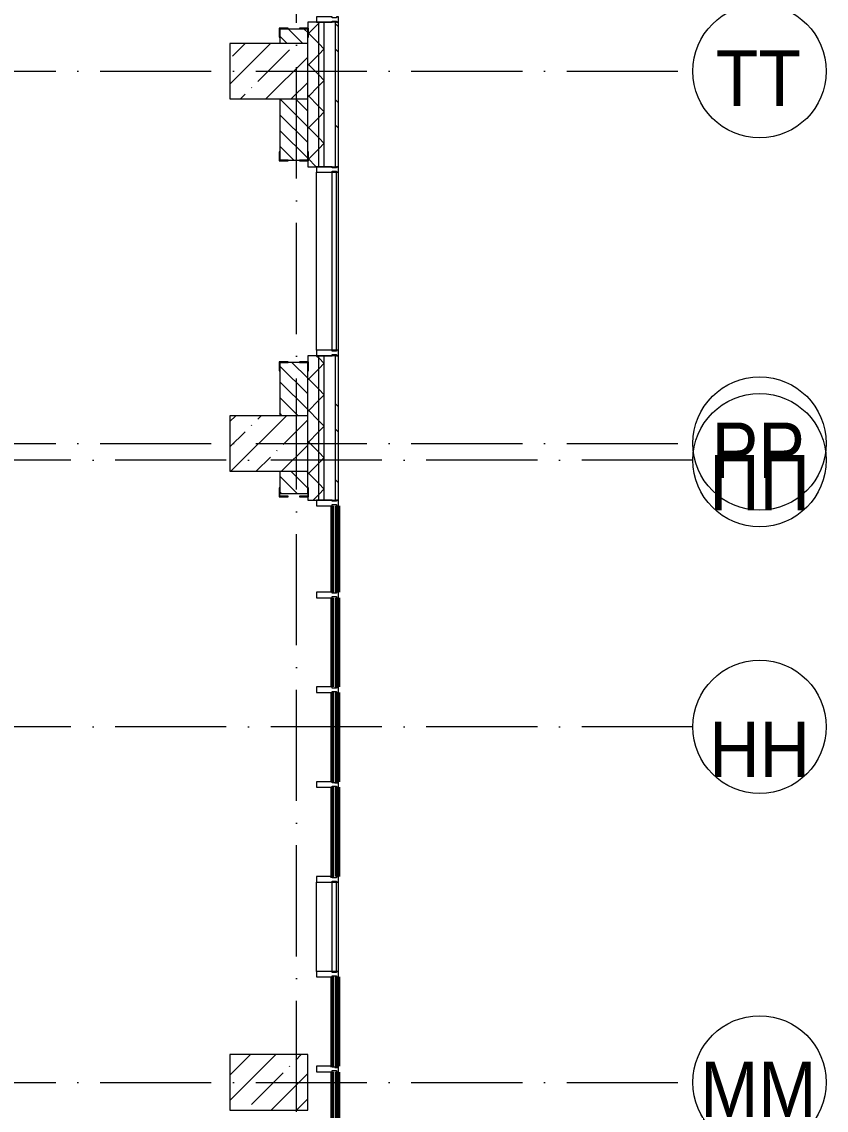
# Model space of a CAD drawing. Header units: millimetres. Extents: x -6467 to 106027, y -7090 to 195095.
# Drawn here: x 98786 to 106027, y 166745 to 176540 of the extents above; entities that cross this region are included whole.
import ezdxf

# ---------------------------------------------------------------- set-up
doc = ezdxf.new("R2010")
doc.units = ezdxf.units.MM
doc.linetypes.add('50_200_ШТРИХ_1Т_ш5_п1_п1_', pattern=[1400, 1000, -200, 0, -200])
for name, color, linetype, lineweight in [('A-DETL-1', 7, 'Continuous', 50), ('A-GLAZ-CWMG', 7, 'Continuous', 9), ('A-GLAZ-CWMG-1', 7, 'Continuous', 20), ('A-WALL', 7, 'Continuous', 5), ('A-WALL-FNSH-1', 7, 'Continuous', 5), ('I-WALL', 7, 'Continuous', 5), ('S-COLS', 7, 'Continuous', 9), ('S-COLS-1', 7, 'Continuous', 5)]:
    doc.layers.add(name, color=color, linetype=linetype, lineweight=lineweight)
for name, color, linetype, lineweight, true_color in [('A-GENM-1', 7, 'Continuous', 9, 0xaaaaaa), ('A-GENM-2', 7, 'Continuous', 20, 0xaaaaaa), ('A-WALL-2', 7, 'Continuous', 5, 0xaaaaaa), ('Оси-1', 7, 'Continuous', 20, 0xaaaaaa), ('Оси-2', 7, 'Continuous', 9, 0xaaaaaa), ('Оси-3', 7, '50_200_ШТРИХ_1Т_ш5_п1_п1_', 9, 0xaaaaaa)]:
    doc.layers.add(name, color=color, linetype=linetype, lineweight=lineweight, true_color=true_color)
doc.styles.add('Arial', font='arial.ttf', dxfattribs={"width": 0.9, "height": 500})
pattern_1 = [(45, (109.45, 102614.03), (-141.42136, 141.42136), []), (135, (109.45, 102614.03), (-141.42136, -141.42136), [])]

# ---------------------------------------------------------------- blocks, each defined once
blk = doc.blocks.new('Прямоугольный импост - Импост структурный с накладкой - 180мм-22877548-АИ_План этажа Радиаторы_3')
at = {"layer": 'A-GLAZ-CWMG-1'}
for p, q in [((0, 17), (-50, 17)), ((-50, 17), (-50, 0)), ((-50, 0), (-40, 0)), ((-40, 0), (-40, -40)), ((-10, -40), (-10, 0)), ((-10, 0), (0, 0)), ((0, 0), (0, 17)), ((-40, -40), (-50, -40)), ((-50, -40), (-50, -180)), ((0, -40), (-10, -40)), ((0, -180), (0, -40)), ((-50, -180), (0, -180))]:
    blk.add_line(p, q, dxfattribs=at)
blk = doc.blocks.new('BSC_Колонна _Прямоугольная - 500х700-V244-АИ_План этажа Радиаторы_3')
at = {"layer": 'S-COLS-1'}
h = blk.add_hatch(dxfattribs=at)
h.set_pattern_fill('FP_194', color=256, style=0, pattern_type=2)
h.set_pattern_definition([(315, (-70131.04, 100900), (228.0985, 228.0985), []), (315, (-70131.04, 100671.9), (228.0985, 228.0985), [403.225, -80.645, 6.706, -73.939])])
h.paths.add_polyline_path([(-250, 350), (-250, -350), (250, -350), (250, 350)])
for p, q in [((250, 350), (-250, 350)), ((-250, 350), (-250, -350)), ((250, -350), (250, 350)), ((-250, -350), (250, -350))]:
    blk.add_line(p, q, dxfattribs=at)
blk = doc.blocks.new('BSC_Колонна _Прямоугольная - 500х700-V245-АИ_План этажа Радиаторы_3')
at = {"layer": 'S-COLS-1'}
h = blk.add_hatch(dxfattribs=at)
h.set_pattern_fill('FP_195', color=256, style=0, pattern_type=2)
h.set_pattern_definition([(315, (-73481.04, 100900), (228.0985, 228.0985), []), (315, (-73481.04, 100671.9), (228.0985, 228.0985), [403.225, -80.645, 6.706, -73.939])])
h.paths.add_polyline_path([(-250, 350), (-250, -350), (250, -350), (250, 350), (89, 350)])
for p, q in [((250, 350), (-250, 350)), ((-250, 350), (-250, -350)), ((250, -350), (250, 350)), ((-250, -350), (250, -350))]:
    blk.add_line(p, q, dxfattribs=at)
blk = doc.blocks.new('BSC_Колонна _Прямоугольная - 500х700-V250-АИ_План этажа Радиаторы_3')
at = {"layer": 'S-COLS-1'}
h = blk.add_hatch(dxfattribs=at)
h.set_pattern_fill('FP_200', color=256, style=0, pattern_type=2)
h.set_pattern_definition([(315, (-64381.04, 100900), (228.0985, 228.0985), []), (315, (-64381.04, 100671.9), (228.0985, 228.0985), [403.225, -80.645, 6.706, -73.939])])
h.paths.add_polyline_path([(-250, 350), (-250, -350), (250, -350), (250, 350)])
for p, q in [((250, 350), (-250, 350)), ((-250, 350), (-250, -350)), ((250, -350), (250, 350)), ((-250, -350), (250, -350))]:
    blk.add_line(p, q, dxfattribs=at)
blk = doc.blocks.new('Прямоугольный импост - Импост структурный с накладкой - 180мм-22884443-АИ_План этажа Радиаторы_3')
at = {"layer": 'A-GLAZ-CWMG-1'}
for p, q in [((-50, 0), (-50, 17)), ((-50, 17), (0, 17)), ((-40, 0), (-50, 0)), ((-40, -40), (-40, 0)), ((0, 0), (-10, 0)), ((-10, 0), (-10, -40)), ((0, 17), (0, 0)), ((-50, -180), (-50, -40)), ((-50, -40), (-40, -40)), ((-10, -40), (0, -40)), ((0, -40), (0, -180)), ((0, -180), (-50, -180))]:
    blk.add_line(p, q, dxfattribs=at)
blk = doc.blocks.new('Прямоугольный импост - Импост структурный с накладкой - 180мм-22884422-АИ_План этажа Радиаторы_3')
at = {"layer": 'A-GLAZ-CWMG-1'}
for p, q in [((-25, 0), (-25, 17)), ((-25, 17), (25, 17)), ((-15, 0), (-25, 0)), ((-15, -40), (-15, 0)), ((25, 0), (15, 0)), ((15, 0), (15, -40)), ((25, 17), (25, 0)), ((-25, -180), (-25, -40)), ((-25, -40), (-15, -40)), ((15, -40), (25, -40)), ((25, -40), (25, -180)), ((25, -180), (-25, -180))]:
    blk.add_line(p, q, dxfattribs=at)
blk = doc.blocks.new('Прямоугольный импост - Импост структурный с накладкой - 180мм-22875714-АИ_План этажа Радиаторы_3')
at = {"layer": 'A-GLAZ-CWMG-1'}
for p, q in [((-25, 0), (-25, 17)), ((-25, 17), (25, 17)), ((-15, 0), (-25, 0)), ((-15, -40), (-15, 0)), ((25, 0), (15, 0)), ((15, 0), (15, -40)), ((25, 17), (25, 0)), ((-25, -180), (-25, -40)), ((-25, -40), (-15, -40)), ((15, -40), (25, -40)), ((25, -40), (25, -180)), ((25, -180), (-25, -180))]:
    blk.add_line(p, q, dxfattribs=at)
blk = doc.blocks.new('Прямоугольный импост - Импост структурный с накладкой - 180мм-22877566-АИ_План этажа Радиаторы_3')
at = {"layer": 'A-GLAZ-CWMG-1'}
for p, q in [((-50, 0), (-50, 17)), ((-50, 17), (0, 17)), ((-40, 0), (-50, 0)), ((-40, -40), (-40, 0)), ((0, 0), (-10, 0)), ((-10, 0), (-10, -40)), ((0, 17), (0, 0)), ((-50, -180), (-50, -40)), ((-50, -40), (-40, -40)), ((-10, -40), (0, -40)), ((0, -40), (0, -180)), ((0, -180), (-50, -180))]:
    blk.add_line(p, q, dxfattribs=at)
blk = doc.blocks.new('Прямоугольный импост - Импост структурный с накладкой - 180мм-22443220-АИ_План этажа Радиаторы_3')
at = {"layer": 'A-GLAZ-CWMG'}
for p, q in [((101330, 70971), (101330, 72571)), ((101470, 72571), (101510, 72571)), ((101470, 70971), (101470, 72571)), ((101510, 70971), (101510, 72571)), ((101527, 70971), (101527, 72571)), ((101510, 70971), (101470, 70971))]:
    blk.add_line(p, q, dxfattribs=at)
blk = doc.blocks.new('Прямоугольный импост - Импост структурный с накладкой - 180мм-22877078-АИ_План этажа Радиаторы_3')
at = {"layer": 'A-GLAZ-CWMG'}
for p, q in [((101330, 61967.9), (101330, 62771)), ((101470, 62771), (101510, 62771)), ((101470, 61967.9), (101470, 62771)), ((101510, 61967.9), (101510, 62771)), ((101527, 61967.9), (101527, 62771)), ((101510, 61967.9), (101470, 61967.9))]:
    blk.add_line(p, q, dxfattribs=at)
blk = doc.blocks.new('Фахверк _газобетон торцы_618 - Фахверк _газобетон торцы_-25583410-АИ_План этажа Радиаторы_3')
at = {"layer": 'A-GENM-2'}
for p, q in [((89406, 11134.7), (89325, 11134.7)), ((89325, 11134.7), (89325, 11128.7)), ((89325, 11128.7), (89400, 11128.7)), ((89400, 11128.7), (89400, 11053.7)), ((89406, 11053.7), (89406, 11134.7)), ((89400, 11053.7), (89406, 11053.7)), ((89400, 10878.7), (89325, 10878.7)), ((89325, 10878.7), (89325, 10872.7)), ((89325, 10872.7), (89406, 10872.7)), ((89400, 10953.7), (89400, 10878.7)), ((89406, 10953.7), (89400, 10953.7)), ((89406, 10872.7), (89406, 10953.7))]:
    blk.add_line(p, q, dxfattribs=at)
blk = doc.blocks.new('Фахверк _газобетон торцы_619 - Фахверк _газобетон торцы_-25583430-АИ_План этажа Радиаторы_3')
at = {"layer": 'A-GENM-2'}
for p, q in [((89406, 11134.7), (89325, 11134.7)), ((89325, 11134.7), (89325, 11128.7)), ((89325, 11128.7), (89400, 11128.7)), ((89400, 11128.7), (89400, 11053.7)), ((89406, 11053.7), (89406, 11134.7)), ((89400, 11053.7), (89406, 11053.7)), ((89400, 10878.7), (89325, 10878.7)), ((89325, 10878.7), (89325, 10872.7)), ((89325, 10872.7), (89406, 10872.7)), ((89400, 10953.7), (89400, 10878.7)), ((89406, 10953.7), (89400, 10953.7)), ((89406, 10872.7), (89406, 10953.7))]:
    blk.add_line(p, q, dxfattribs=at)
blk = doc.blocks.new('Фахверк _газобетон торцы_620 - Фахверк _газобетон торцы_-25583450-АИ_План этажа Радиаторы_3')
at = {"layer": 'A-GENM-2'}
for p, q in [((89406, 156989.3), (89325, 156989.3)), ((89325, 156989.3), (89325, 156983.3)), ((89325, 156983.3), (89400, 156983.3)), ((89400, 156983.3), (89400, 156908.3)), ((89406, 156908.3), (89406, 156989.3)), ((89400, 156908.3), (89406, 156908.3)), ((89400, 156733.3), (89325, 156733.3)), ((89325, 156733.3), (89325, 156727.3)), ((89325, 156727.3), (89406, 156727.3)), ((89406, 156808.3), (89400, 156808.3)), ((89400, 156808.3), (89400, 156733.3)), ((89406, 156727.3), (89406, 156808.3))]:
    blk.add_line(p, q, dxfattribs=at)
blk = doc.blocks.new('Фахверк _газобетон торцы_622 - Фахверк _газобетон торцы_-25583490-АИ_План этажа Радиаторы_3')
at = {"layer": 'A-GENM-2'}
for p, q in [((89406, 156989.3), (89325, 156989.3)), ((89325, 156989.3), (89325, 156983.3)), ((89325, 156983.3), (89400, 156983.3)), ((89400, 156983.3), (89400, 156908.3)), ((89406, 156908.3), (89406, 156989.3)), ((89400, 156908.3), (89406, 156908.3)), ((89400, 156733.3), (89325, 156733.3)), ((89325, 156733.3), (89325, 156727.3)), ((89325, 156727.3), (89406, 156727.3)), ((89406, 156808.3), (89400, 156808.3)), ((89400, 156808.3), (89400, 156733.3)), ((89406, 156727.3), (89406, 156808.3))]:
    blk.add_line(p, q, dxfattribs=at)
blk = doc.blocks.new('Ось сетки - Круг_Ø6_00__ISO-2_5_0_9K_-17386508-АИ_План этажа Радиаторы_3')
at = {"layer": 'Оси-1'}
blk.add_circle((0, 0), 3, dxfattribs=at)

msp = doc.modelspace()

# ---------------------------------------------------------------- hatches: boundary and pattern name
at = {"layer": 'A-WALL'}
h = msp.add_hatch(dxfattribs=at)
h.set_pattern_fill('FP_122', color=256, style=0, pattern_type=2)
h.set_pattern_definition(pattern_1)
h.paths.add_polyline_path([(101459.4, 149665.1), (101509.4, 149665.1), (101509.4, 150185.1), (101459.4, 150185.1)])
h.paths.add_polyline_path([(101509.4, 151035.1), (101509.4, 158585.1), (101459.4, 158585.1), (101459.4, 151035.1)])
h.paths.add_polyline_path([(101459.4, 172235.1), (101509.4, 172235.1), (101509.4, 173535.1), (101459.4, 173535.1), (101459.4, 173371.5)])
h.paths.add_polyline_path([(101509.4, 175235.1), (101509.4, 176535.1), (101459.4, 176535.1), (101459.4, 175235.1)])
h.paths.add_polyline_path([(101459.4, 178235.1), (101509.4, 178235.1), (101509.4, 179535.1), (101459.4, 179535.1), (101459.4, 178996.6)])
h.paths.add_polyline_path([(101459.4, 181235.1), (101509.4, 181235.1), (101509.4, 182435.1), (101459.4, 182435.1), (101459.4, 181809.1)])
h.paths.add_polyline_path([(101459.4, 184135.1), (101509.4, 184135.1), (101509.4, 188394.7), (101459.4, 188394.7), (101459.4, 186027.9)])
h = msp.add_hatch(dxfattribs=at)
h.set_pattern_fill('FP_122', color=256, style=0, pattern_type=2)
h.set_pattern_definition(pattern_1)
h.paths.add_polyline_path([(101459.4, 149665.1), (101459.4, 150185.1), (101359.4, 150185.1), (101359.4, 149665.1)])
h.paths.add_polyline_path([(101459.4, 151035.1), (101459.4, 158585.1), (101359.4, 158585.1), (101359.4, 151035.1)])
h.paths.add_polyline_path([(101459.4, 172235.1), (101459.4, 173535.1), (101359.4, 173535.1), (101359.4, 172235.1)])
h.paths.add_polyline_path([(101459.4, 175235.1), (101459.4, 176535.1), (101359.4, 176535.1), (101359.4, 175235.1)])
h.paths.add_polyline_path([(101459.4, 178235.1), (101459.4, 179535.1), (101359.4, 179535.1), (101359.4, 178235.1)])
h.paths.add_polyline_path([(101459.4, 181235.1), (101459.4, 182435.1), (101359.4, 182435.1), (101359.4, 181235.1)])
h.paths.add_polyline_path([(101459.4, 184135.1), (101459.4, 188294.7), (101359.4, 188294.7), (101359.4, 184135.1)])
at = {"layer": 'A-WALL-2'}
h = msp.add_hatch(dxfattribs=at)
h.set_pattern_fill('FP_121', color=256, style=0, pattern_type=2)
h.set_pattern_definition([(135, (109.45, 102614.03), (-342.1478, -342.1478), []), (135, (337.55, 102614.03), (-342.1478, -342.1478), [])])
h.paths.add_polyline_path([(101636.4, 149665.1), (101636.4, 150185.1), (101609.4, 150185.1), (101609.4, 149665.1)])
h.paths.add_polyline_path([(101636.4, 151035.1), (101636.4, 158585.1), (101609.4, 158585.1), (101609.4, 151035.1)])
h.paths.add_polyline_path([(101636.4, 172235.1), (101636.4, 173535.1), (101609.4, 173535.1), (101609.4, 172235.1)])
h.paths.add_polyline_path([(101609.4, 175235.1), (101636.4, 175235.1), (101636.4, 176535.1), (101609.4, 176535.1), (101609.4, 176184.1)])
h.paths.add_polyline_path([(101636.4, 178235.1), (101636.4, 179535.1), (101609.4, 179535.1), (101609.4, 178235.1)])
h.paths.add_polyline_path([(101609.4, 181235.1), (101636.4, 181235.1), (101636.4, 182435.1), (101609.4, 182435.1), (101609.4, 181809.1)])
h.paths.add_polyline_path([(101636.4, 184135.1), (101636.4, 188544.7), (101609.4, 188544.7), (101609.4, 184135.1)])
at = {"layer": 'I-WALL'}
h = msp.add_hatch(dxfattribs=at)
h.set_pattern_fill('FP_2', color=256, style=0, pattern_type=2)
h.set_pattern_definition([(135, (109.45, 102614.03), (-70.71068, -70.71068), [])])
h.paths.add_polyline_path([(101359.4, 172295.1), (101359.4, 172495.1), (101109.4, 172495.1), (101109.4, 172295.1)])
h.paths.add_polyline_path([(101211.1, 172995.1), (101359.4, 172995.1), (101359.4, 173474.7), (101109.4, 173474.7), (101109.4, 172995.1)])
h.paths.add_polyline_path([(101109.4, 175294.7), (101359.4, 175294.7), (101359.4, 175845.1), (101109.4, 175845.1)])
h.paths.add_polyline_path([(101109.4, 176345.1), (101359.4, 176345.1), (101359.4, 176474.7), (101109.4, 176474.7)])
h.paths.add_polyline_path([(101359.4, 178294.7), (101359.4, 179474.7), (101109.4, 179474.7), (101109.4, 178294.7)])
h.paths.add_polyline_path([(101359.4, 181294.7), (101359.4, 181695.1), (101109.4, 181695.1), (101109.4, 181294.7)])
h.paths.add_polyline_path([(101317.9, 182195.1), (101359.4, 182195.1), (101359.4, 182374.7), (101109.4, 182374.7), (101109.4, 182195.1)])

# ---------------------------------------------------------------- linework, layer by layer
at = {"layer": 'A-DETL-1'}
for p, q in [((101579.4, 172185.1), (101579.4, 171407)), ((101619.4, 172185.1), (101619.4, 171405.1)), ((101636.4, 171407), (101636.4, 172185.1)), ((101579.4, 171357), (101579.4, 170553.8)), ((101619.4, 171357), (101619.4, 170543.8)), ((101636.4, 170553.8), (101636.4, 171357)), ((101579.4, 169700.7), (101579.4, 170503.8)), ((101618.9, 170503.8), (101618.9, 169683.8)), ((101636.4, 170503.8), (101636.4, 169700.7)), ((101579.4, 169650.7), (101579.4, 168837.6)), ((101619.4, 169650.7), (101619.4, 168847.6)), ((101636.4, 168847.6), (101636.4, 169650.7)), ((101579.4, 167944.5), (101579.4, 167131.3)), ((101618.9, 167944.5), (101618.9, 167124.5)), ((101636.4, 167141.3), (101636.4, 167944.5)), ((101579.4, 166278.2), (101579.4, 167091.3)), ((101619.4, 167091.3), (101619.4, 166288.2)), ((101636.4, 166288.2), (101636.4, 167088.2))]:
    msp.add_line(p, q, dxfattribs=at)
at = {"layer": 'A-WALL'}
for p, q in [((101459.4, 175235.1), (101459.4, 176535.1)), ((101509.4, 175235.1), (101509.4, 176535.1)), ((101609.4, 175235.1), (101609.4, 176535.1)), ((101359.4, 176474.7), (101109.4, 176474.7)), ((101109.4, 176474.7), (101109.4, 176345.1)), ((101359.4, 176345.1), (101359.4, 176474.7)), ((101109.4, 175845.1), (101109.4, 175294.7)), ((101359.4, 175294.7), (101359.4, 175845.1)), ((101109.4, 175294.7), (101359.4, 175294.7)), ((101359.4, 173474.7), (101109.4, 173474.7)), ((101109.4, 173474.7), (101109.4, 172995.1)), ((101359.4, 172995.1), (101359.4, 173474.7)), ((101459.4, 172235.1), (101459.4, 173535.1)), ((101509.4, 172235.1), (101509.4, 173535.1)), ((101609.4, 172235.1), (101609.4, 173535.1)), ((101109.4, 172495.1), (101109.4, 172295.1)), ((101359.4, 172295.1), (101359.4, 172495.1)), ((101109.4, 172295.1), (101359.4, 172295.1))]:
    msp.add_line(p, q, dxfattribs=at)
at = {"layer": 'A-WALL-FNSH-1'}
for p, q in [((101359.4, 176535.1), (101359.4, 176474.7)), ((101636.4, 176535.1), (101359.4, 176535.1)), ((101636.4, 175235.1), (101636.4, 176535.1)), ((101359.4, 175294.7), (101359.4, 175235.1)), ((101359.4, 175235.1), (101636.4, 175235.1)), ((101359.4, 173535.1), (101359.4, 173474.7)), ((101636.4, 173535.1), (101359.4, 173535.1)), ((101636.4, 172235.1), (101636.4, 173535.1)), ((101359.4, 172295.1), (101359.4, 172235.1)), ((101359.4, 172235.1), (101636.4, 172235.1))]:
    msp.add_line(p, q, dxfattribs=at)
at = {"layer": 'Оси-3'}
for p, q in [((101259.4, 96724.3), (101259.4, 193895)), ((82690.7, 176095.1), (104827.4, 176095.1)), ((82690.7, 172745.1), (104827.4, 172745.1)), ((104827.4, 172595.1), (48795.4, 172595.1)), ((104827.4, 170195.1), (-5157.9, 170195.1)), ((82690.7, 166995.1), (104827.4, 166995.1))]:
    msp.add_line(p, q, dxfattribs=at)

# ---------------------------------------------------------------- block references
at = {"layer": 'A-GENM-1'}
for name, p, rotation in [('Фахверк _газобетон торцы_622 - Фахверк _газобетон торцы_-25583490-АИ_План этажа Радиаторы_3', (258092.8, 87075.1), 89.9999999999999), ('Фахверк _газобетон торцы_619 - Фахверк _газобетон торцы_-25583430-АИ_План этажа Радиаторы_3', (90230.7, 264695.1), 270.0000000000001), ('Фахверк _газобетон торцы_620 - Фахверк _газобетон торцы_-25583450-АИ_План этажа Радиаторы_3', (258092.8, 84075.1), 89.9999999999999), ('Фахверк _газобетон торцы_618 - Фахверк _газобетон торцы_-25583410-АИ_План этажа Радиаторы_3', (90230.7, 261671.9), 270.0000000000001)]:
    msp.add_blockref(name, p, dxfattribs=dict(at, rotation=rotation))
at = {"layer": 'A-GLAZ-CWMG', "rotation": 269.999999999998}
for p in [(101619.4, 176535.1), (101619.4, 173535.1)]:
    msp.add_blockref('Прямоугольный импост - Импост структурный с накладкой - 180мм-22877548-АИ_План этажа Радиаторы_3', p, dxfattribs=at)
at = {"layer": 'A-GLAZ-CWMG', "extrusion": (0, 0, -1)}
for name, p, rotation in [('Прямоугольный импост - Импост структурный с накладкой - 180мм-22877566-АИ_План этажа Радиаторы_3', (-101619.4, 175235.1), 90.00000000000206), ('Прямоугольный импост - Импост структурный с накладкой - 180мм-22884443-АИ_План этажа Радиаторы_3', (-101619.4, 172235.1), 90.00000000000203), ('Прямоугольный импост - Импост структурный с накладкой - 180мм-22884422-АИ_План этажа Радиаторы_3', (-101619.4, 171382), 90.00000000000203), ('Прямоугольный импост - Импост структурный с накладкой - 180мм-22884422-АИ_План этажа Радиаторы_3', (-101619.4, 170528.8), 90.00000000000203), ('Прямоугольный импост - Импост структурный с накладкой - 180мм-22884422-АИ_План этажа Радиаторы_3', (-101619.4, 169675.7), 90.00000000000203), ('Прямоугольный импост - Импост структурный с накладкой - 180мм-22875714-АИ_План этажа Радиаторы_3', (-101619.4, 168822.6), 90.00000000000203), ('Прямоугольный импост - Импост структурный с накладкой - 180мм-22875714-АИ_План этажа Радиаторы_3', (-101619.4, 167969.5), 90.00000000000203), ('Прямоугольный импост - Импост структурный с накладкой - 180мм-22884422-АИ_План этажа Радиаторы_3', (-101619.4, 167116.3), 90.00000000000203)]:
    msp.add_blockref(name, p, dxfattribs=dict(at, rotation=rotation))
at = {"layer": 'A-GLAZ-CWMG'}
for name, p in [('Прямоугольный импост - Импост структурный с накладкой - 180мм-22443220-АИ_План этажа Радиаторы_3', (109.4, 102614)), ('Прямоугольный импост - Импост структурный с накладкой - 180мм-22877078-АИ_План этажа Радиаторы_3', (109.4, 106026.5))]:
    msp.add_blockref(name, p, dxfattribs=at)
at = {"layer": 'S-COLS', "rotation": 89.9999999999999}
for name, p in [('BSC_Колонна _Прямоугольная - 500х700-V245-АИ_План этажа Радиаторы_3', (101009.4, 176095.1)), ('BSC_Колонна _Прямоугольная - 500х700-V244-АИ_План этажа Радиаторы_3', (101009.4, 172745.1)), ('BSC_Колонна _Прямоугольная - 500х700-V250-АИ_План этажа Радиаторы_3', (101009.4, 166995.1))]:
    msp.add_blockref(name, p, dxfattribs=at)
at = {"layer": 'Оси-1', "xscale": 199.9999999999999, "yscale": 199.9999999999999, "zscale": 199.9999999999999}
for p, rotation in [((105427.4, 176095.1), 269.9999999999995), ((105427.4, 172745.1), 269.9999999999995), ((105427.4, 172595.1), 89.99999999999982), ((105427.4, 170195.1), 89.9999999999998), ((105427.4, 166995.1), 269.9999999999995)]:
    msp.add_blockref('Ось сетки - Круг_Ø6_00__ISO-2_5_0_9K_-17386508-АИ_План этажа Радиаторы_3', p, dxfattribs=dict(at, rotation=rotation))

# ---------------------------------------------------------------- texts
at = {"layer": 'Оси-2', "char_height": 500, "attachment_point": 5, "line_spacing_factor": 0.936439, "style": 'Arial'}
for s, insert, width in [('\\pxqc,t4.572,9.144,13.716,18.288,22.86,27.432,32.004,36.576,41.148,45.72,50.292,54.864,59.436,64.008,68.58,73.152,77.724,82.296,86.868,91.44,96.012,100.584,105.156,109.728,114.3,118.872,123.444,128.016,132.588,137.16,141.732,146.304;{ТТ}', (105416.9, 176033.3), 797.4), ('\\pxqc,t4.572,9.144,13.716,18.288,22.86,27.432,32.004,36.576,41.148,45.72,50.292,54.864,59.436,64.008,68.58,73.152,77.724,82.296,86.868,91.44,96.012,100.584,105.156,109.728,114.3,118.872,123.444,128.016,132.588,137.16,141.732,146.304;{РР}', (105416, 172683.3), 846), ('\\pxqc,t4.572,9.144,13.716,18.288,22.86,27.432,32.004,36.576,41.148,45.72,50.292,54.864,59.436,64.008,68.58,73.152,77.724,82.296,86.868,91.44,96.012,100.584,105.156,109.728,114.3,118.872,123.444,128.016,132.588,137.16,141.732,146.304;{ПП}', (105427.2, 172392.2), 916.2), ('\\pxqc,t4.572,9.144,13.716,18.288,22.86,27.432,32.004,36.576,41.148,45.72,50.292,54.864,59.436,64.008,68.58,73.152,77.724,82.296,86.868,91.44,96.012,100.584,105.156,109.728,114.3,118.872,123.444,128.016,132.588,137.16,141.732,146.304;{НН}', (105427.2, 169992.2), 916.2), ('\\pxqc,t4.572,9.144,13.716,18.288,22.86,27.432,32.004,36.576,41.148,45.72,50.292,54.864,59.436,64.008,68.58,73.152,77.724,82.296,86.868,91.44,96.012,100.584,105.156,109.728,114.3,118.872,123.444,128.016,132.588,137.16,141.732,146.304;{ММ}', (105416, 166933.3), 1036.8)]:
    msp.add_mtext(s, dxfattribs=dict(at, insert=insert, width=width))

doc.saveas('drawing.dxf')
